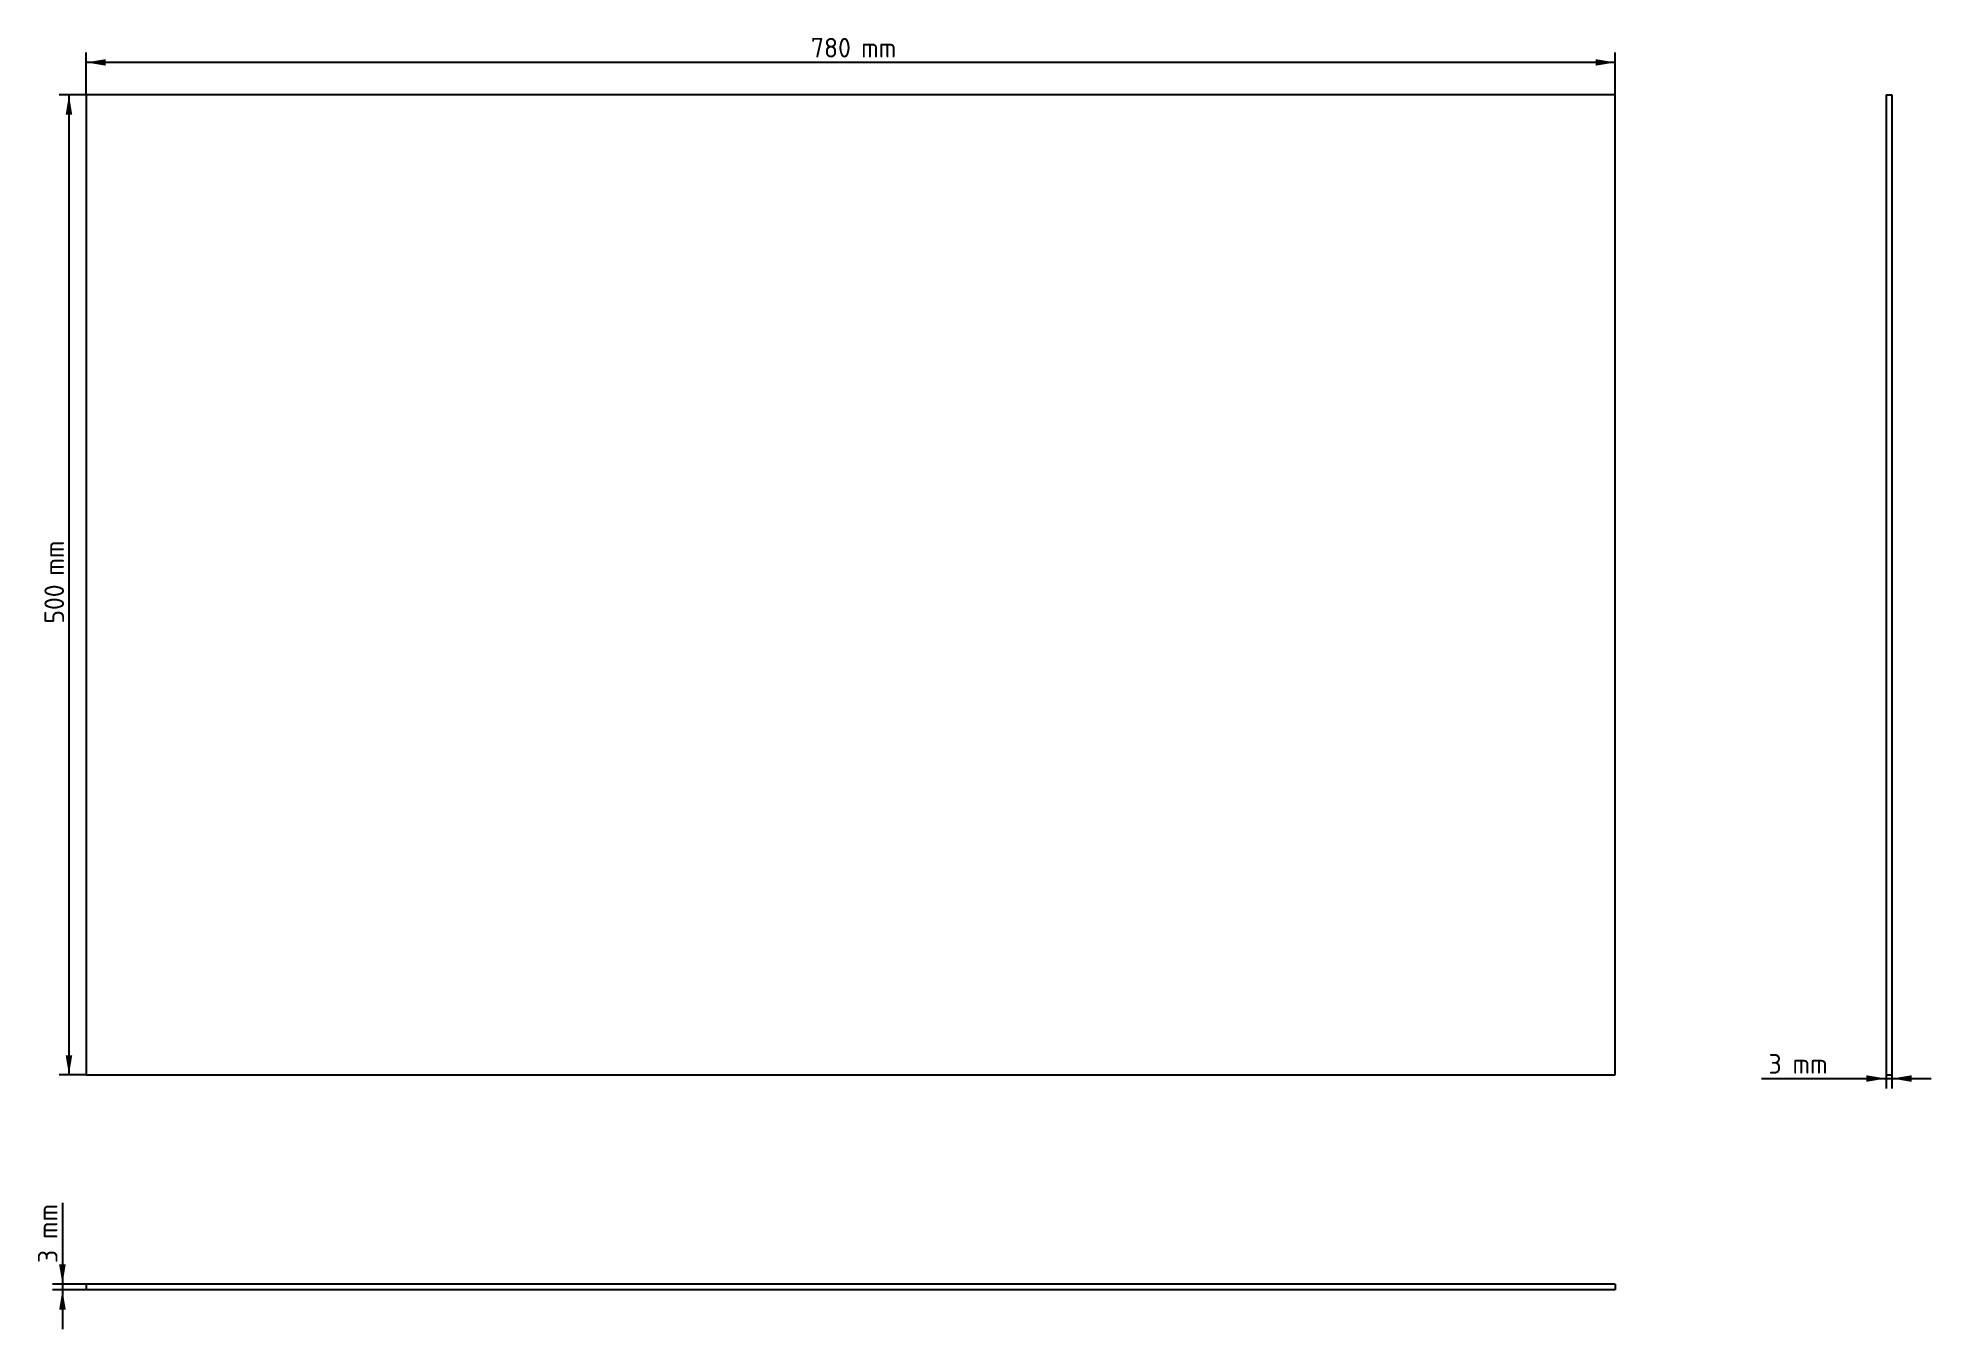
# Model space of a CAD drawing. Header units: millimetres. Extents: x 107 to 1073, y 83 to 742.
import ezdxf
from ezdxf.enums import TextEntityAlignment as Align

# ---------------------------------------------------------------- set-up
doc = ezdxf.new("R2010")
doc.units = ezdxf.units.MM
doc.layers.add('기본값', color=7, linetype='Continuous')
doc.layers.add('아크릴_판_앞면', color=7, linetype='Continuous')
doc.styles.add('SEACAD_Solid_Edge_ISO', font='seiso.ttf')
doc.dimstyles.new('ISO_(mm)', dxfattribs={"dimtxt": 10, "dimasz": 10, "dimexe": 5, "dimexo": 0, "dimgap": 2.5, "dimtad": 1, "dimtxsty": 'SEACAD_Solid_Edge_ISO', "dimblk1": '_SE_FILLED', "dimblk2": '_SE_FILLED', "dimsah": 1, "dimcen": 5, "dimadec": 0, "dimazin": 0, "dimtfac": 0.5, "dimtmove": 0, "dimatfit": 3, "dimfxl": 1, "dimarcsym": 0})

# ---------------------------------------------------------------- blocks, each defined once
blk = doc.blocks.new('SE')
at = {"layer": '아크릴_판_앞면', "color": 7, "linetype": 'Continuous'}
for p, q in [((132.01, 712.93), (132.01, 212.93)), ((912.01, 712.93), (132.01, 712.93)), ((912.01, 212.93), (912.01, 712.93)), ((132.01, 212.93), (912.01, 212.93))]:
    blk.add_line(p, q, dxfattribs=at)
blk = doc.blocks.new('SE1')
at = {"layer": '아크릴_판_앞면', "color": 7, "linetype": 'Continuous'}
for p, q in [((912.01, 106.22), (132.01, 106.22)), ((132.01, 106.22), (132.01, 103.22)), ((912.01, 103.22), (132.01, 103.22)), ((912.01, 106.22), (912.01, 103.22))]:
    blk.add_line(p, q, dxfattribs=at)
blk = doc.blocks.new('SE2')
at = {"layer": '아크릴_판_앞면', "color": 7, "linetype": 'Continuous'}
for p, q in [((1050.21, 712.93), (1050.21, 212.93)), ((1050.21, 712.93), (1053.21, 712.93)), ((1053.21, 712.93), (1053.21, 212.93)), ((1050.21, 212.93), (1053.21, 212.93))]:
    blk.add_line(p, q, dxfattribs=at)
blk = doc.blocks.new('DMBLK101')
at = {"layer": '기본값', "linetype": 'Continuous'}
for points in [[(142.01, 731.2), (132.01, 729.54), (142.01, 727.87)], [(902.01, 731.2), (902.01, 727.87), (912.01, 729.54)]]:
    blk.add_hatch(color=7, dxfattribs=at).paths.add_polyline_path(points)
at = {"layer": '기본값', "color": 7, "linetype": 'Continuous'}
for p, q in [((132.01, 712.93), (132.01, 734.54)), ((912.01, 712.93), (912.01, 734.54)), ((912.01, 729.54), (132.01, 729.54))]:
    blk.add_line(p, q, dxfattribs=at)
at = {"layer": '기본값', "color": 7, "linetype": 'Continuous', "style": 'SEACAD_Solid_Edge_ISO'}
for s, p in [('780', (501.7, 742.04)), ('mm', (527.33, 742.04))]:
    blk.add_text(s, height=10, dxfattribs=at).set_placement(p, align=Align.TOP_LEFT)
blk = doc.blocks.new('_SE_FILLED')
at = {"color": 0}
blk.add_line((0, 0), (-1, 0), dxfattribs=at)
blk.add_solid([(0, 0), (-1, -0.1665), (-1, 0.1665), (0, 0)], dxfattribs=at)
blk = doc.blocks.new('DMBLK102')
at = {"layer": '기본값', "linetype": 'Continuous'}
for points in [[(121.54, 702.93), (124.87, 702.93), (123.21, 712.93)], [(121.54, 222.93), (123.21, 212.93), (124.87, 222.93)]]:
    blk.add_hatch(color=7, dxfattribs=at).paths.add_polyline_path(points)
at = {"layer": '기본값', "color": 7, "linetype": 'Continuous'}
for p, q in [((132.01, 712.93), (118.21, 712.93)), ((123.21, 712.93), (123.21, 212.93)), ((132.01, 212.93), (118.21, 212.93))]:
    blk.add_line(p, q, dxfattribs=at)
at = {"layer": '기본값', "color": 7, "linetype": 'Continuous', "style": 'SEACAD_Solid_Edge_ISO'}
for s, p in [('mm', (110.71, 467.68)), ('500', (110.71, 443.18))]:
    blk.add_text(s, height=10, rotation=90, dxfattribs=at).set_placement(p, align=Align.TOP_LEFT)
blk = doc.blocks.new('DMBLK103')
at = {"layer": '기본값', "linetype": 'Continuous'}
for points in [[(118.21, 116.22), (119.88, 106.22), (121.55, 116.22)], [(118.21, 93.22), (121.55, 93.22), (119.88, 103.22)]]:
    blk.add_hatch(color=7, dxfattribs=at).paths.add_polyline_path(points)
at = {"layer": '기본값', "color": 7, "linetype": 'Continuous'}
for p, q in [((119.88, 147.69), (119.88, 83.22)), ((132.01, 106.22), (114.88, 106.22)), ((132.01, 103.22), (114.88, 103.22))]:
    blk.add_line(p, q, dxfattribs=at)
at = {"layer": '기본값', "color": 7, "linetype": 'Continuous', "style": 'SEACAD_Solid_Edge_ISO'}
for s, p in [('mm', (107.38, 129.19)), ('3', (107.38, 116.96))]:
    blk.add_text(s, height=10, rotation=90, dxfattribs=at).set_placement(p, align=Align.TOP_LEFT)
blk = doc.blocks.new('DMBLK104')
at = {"layer": '기본값', "linetype": 'Continuous'}
for points in [[(1040.21, 209.41), (1050.21, 211.08), (1040.21, 212.74)], [(1063.21, 209.41), (1063.21, 212.74), (1053.21, 211.08)]]:
    blk.add_hatch(color=7, dxfattribs=at).paths.add_polyline_path(points)
at = {"layer": '기본값', "color": 7, "linetype": 'Continuous'}
for p, q in [((1050.21, 212.93), (1050.21, 206.08)), ((1053.21, 212.93), (1053.21, 206.08)), ((986.75, 211.08), (1073.21, 211.08))]:
    blk.add_line(p, q, dxfattribs=at)
at = {"layer": '기본값', "color": 7, "linetype": 'Continuous', "style": 'SEACAD_Solid_Edge_ISO'}
for s, p in [('3', (990.25, 223.58)), ('mm', (1002.48, 223.58))]:
    blk.add_text(s, height=10, dxfattribs=at).set_placement(p, align=Align.TOP_LEFT)

msp = doc.modelspace()

# ---------------------------------------------------------------- block references
at = {"layer": '기본값'}
for name in ['SE', 'SE2', 'SE1']:
    msp.add_blockref(name, (0, 0), dxfattribs=at)

# ---------------------------------------------------------------- dimensions: what is measured, and where the dimension line sits
at = {"layer": '기본값', "color": 7, "linetype": 'Continuous'}
dim = msp.add_linear_dim(base=(132.013, 729.536), p1=(912.013, 712.927), p2=(132.013, 712.927), text='\\A1;<> mm', dimstyle='ISO_(mm)', dxfattribs=at)
dim.commit()
dim.dimension.update_dxf_attribs({"geometry": 'DMBLK101', "text_midpoint": (522.013, 729.536), "dimtype": 160})
for base, p1, p2, angle, picture, middle in [((123.208, 712.927), (132.013, 712.927), (132.013, 212.927), 270, 'DMBLK102', (123.208, 462.927)), ((1050.208, 211.078), (1050.208, 212.927), (1053.208, 212.927), 0, 'DMBLK104', (1020.98, 211.078)), ((119.88, 106.223), (132.013, 106.223), (132.013, 103.223), 270, 'DMBLK103', (119.88, 113.458))]:
    dim = msp.add_linear_dim(base=base, p1=p1, p2=p2, angle=angle, text='\\A1;<> mm', dimstyle='ISO_(mm)', dxfattribs=at)
    dim.commit()
    dim.dimension.update_dxf_attribs({"geometry": picture, "text_midpoint": middle, "dimtype": 161})

doc.saveas('drawing.dxf')
